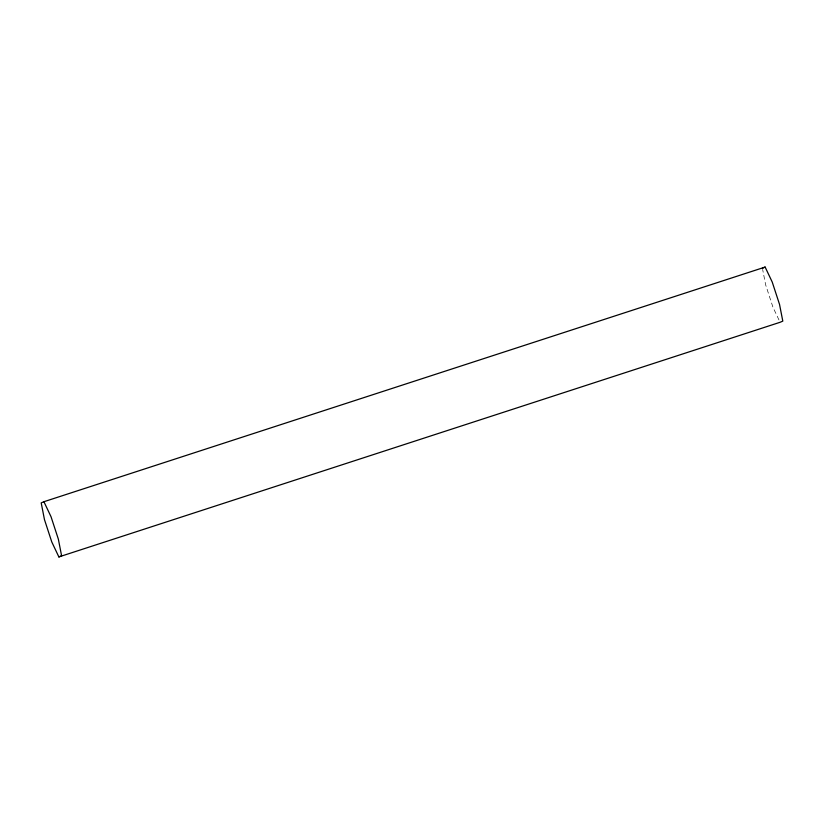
<?xml version="1.0" encoding="UTF-8"?>
<svg xmlns="http://www.w3.org/2000/svg" width="824" height="824" viewBox="0 0 824 824"><rect width="100%" height="100%" fill="white"/><g stroke="black" fill="none" stroke-linecap="round" stroke-linejoin="round"><path stroke-width="0.62" stroke-dasharray="4.12 3.09" d="M778.989 319.969L772.974 307.28L765.661 284.898L762.643 269.427"/><path stroke-width="1.24" d="M43.919 501.713L41.2 502.887L44.455 519.553L51.768 541.934L58.864 556.931L780.081 322.287L782.8 321.113L779.545 304.447L772.232 282.066L765.136 267.069L43.919 501.713L51.026 516.72L58.339 539.102L61.594 555.757L58.864 556.931M762.406 268.243L765.136 267.069"/></g></svg>
